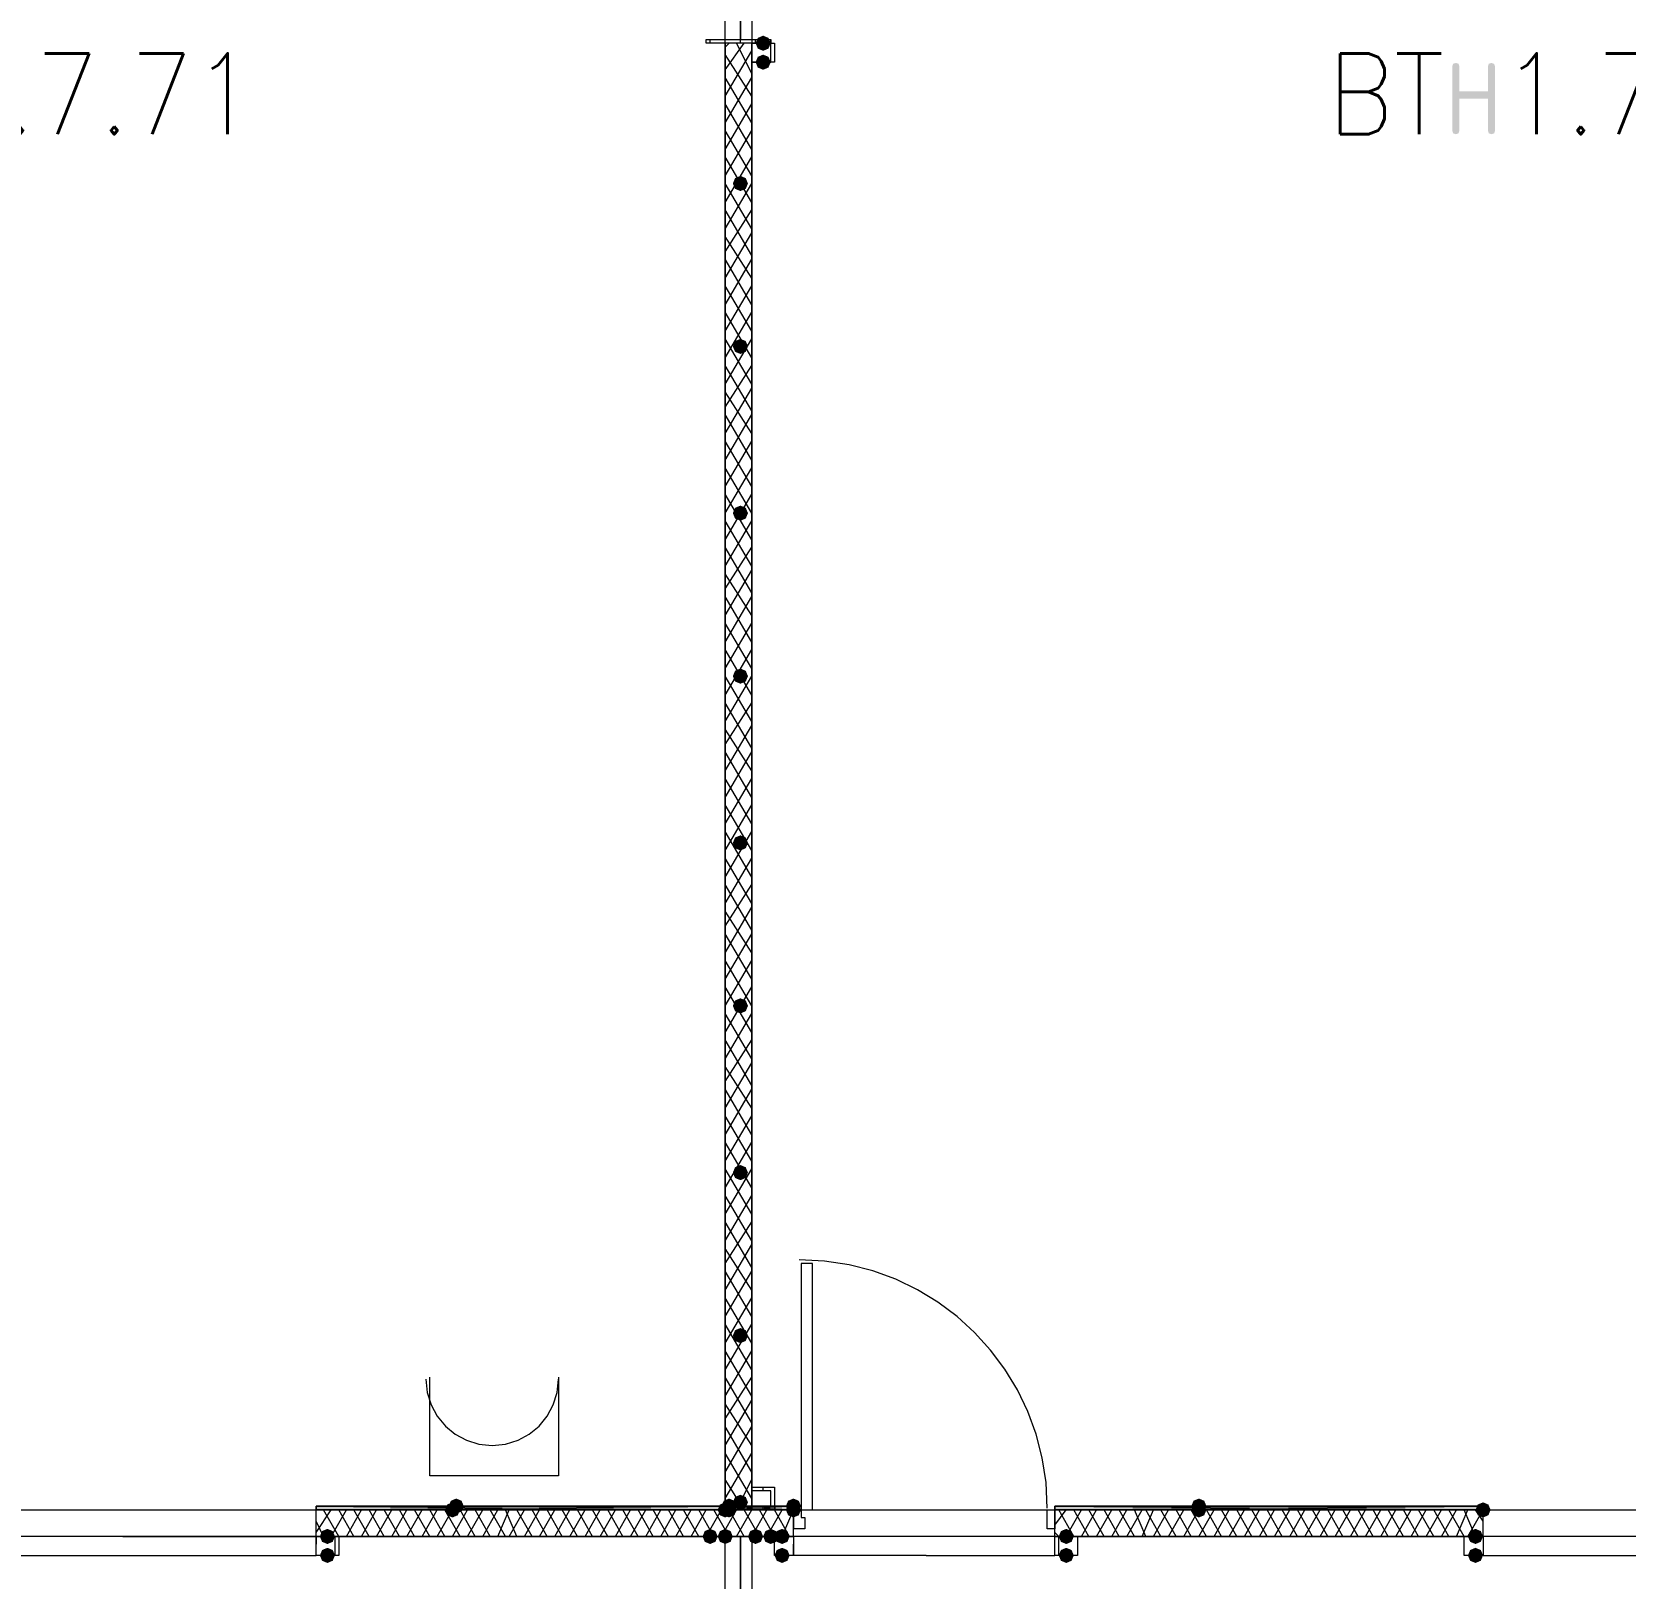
# Model space of a CAD drawing. Header units: millimetres. Extents: x 0 to 420, y 0 to 297.
# Drawn here: x 279.4 to 297.2, y 186.94 to 204.22 of the extents above; entities that cross this region are included whole.
import ezdxf

# ---------------------------------------------------------------- set-up
doc = ezdxf.new("R2010")
doc.units = ezdxf.units.MM
doc.styles.get("Standard").update_dxf_attribs({"font": 'STANDARD'})

msp = doc.modelspace()

# ---------------------------------------------------------------- hatches: boundary and pattern name
for color, points in [(7, [(287.655, 204.089), (287.630129, 204.029204), (287.570333, 204.004333), (287.510538, 204.029204), (287.485667, 204.089), (287.510537, 204.148796), (287.570333, 204.173667), (287.630129, 204.148796)]), (7, [(287.655, 203.877333), (287.630129, 203.817537), (287.570333, 203.792667), (287.510538, 203.817537), (287.485667, 203.877333), (287.510537, 203.937129), (287.570333, 203.962), (287.630129, 203.937129)]), (7, [(295.269708, 203.112687), (295.269708, 203.829267), (295.279699, 203.859032), (295.309946, 203.868954), (295.339712, 203.859032), (295.349634, 203.829267), (295.349634, 203.550352), (295.667685, 203.550352), (295.667685, 203.829267), (295.677607, 203.859032), (295.707373, 203.868954), (295.737414, 203.859032), (295.747611, 203.829267), (295.747611, 203.112687), (295.737414, 203.082921), (295.707373, 203.072999), (295.677607, 203.082921), (295.667685, 203.112687), (295.667685, 203.470977), (295.349634, 203.470977), (295.349634, 203.112687), (295.339712, 203.082921), (295.309946, 203.072999), (295.279699, 203.082921)]), (7, [(287.401, 202.522667), (287.376129, 202.462871), (287.316333, 202.438), (287.256537, 202.462871), (287.231667, 202.522667), (287.256537, 202.582462), (287.316333, 202.607333), (287.376129, 202.582463)]), (7, [(287.401, 200.702333), (287.376129, 200.642537), (287.316333, 200.617667), (287.256537, 200.642537), (287.231667, 200.702333), (287.256537, 200.762129), (287.316333, 200.787), (287.376129, 200.762129)]), (7, [(287.401, 198.839667), (287.376129, 198.779871), (287.316333, 198.755), (287.256537, 198.779871), (287.231667, 198.839667), (287.256537, 198.899462), (287.316333, 198.924333), (287.376129, 198.899463)]), (7, [(287.401, 197.019333), (287.376129, 196.959537), (287.316333, 196.934667), (287.256537, 196.959537), (287.231667, 197.019333), (287.256537, 197.079129), (287.316333, 197.104), (287.376129, 197.079129)]), (7, [(287.401, 195.156667), (287.376129, 195.096871), (287.316333, 195.072), (287.256537, 195.096871), (287.231667, 195.156667), (287.256537, 195.216462), (287.316333, 195.241333), (287.376129, 195.216463)]), (7, [(287.401, 193.336333), (287.376129, 193.276537), (287.316333, 193.251667), (287.256537, 193.276537), (287.231667, 193.336333), (287.256537, 193.396129), (287.316333, 193.421), (287.376129, 193.396129)]), (7, [(287.401, 191.473667), (287.376129, 191.413871), (287.316333, 191.389), (287.256537, 191.413871), (287.231667, 191.473667), (287.256537, 191.533462), (287.316333, 191.558333), (287.376129, 191.533463)]), (7, [(287.401, 189.653333), (287.376129, 189.593537), (287.316333, 189.568667), (287.256537, 189.593537), (287.231667, 189.653333), (287.256537, 189.713129), (287.316333, 189.738), (287.376129, 189.713129)]), (254, [(284.226, 187.748333), (284.201129, 187.688538), (284.141333, 187.663667), (284.081537, 187.688538), (284.056667, 187.748333), (284.081537, 187.808129), (284.141333, 187.833), (284.201129, 187.808129)]), (254, [(287.274, 187.748333), (287.249129, 187.688538), (287.189333, 187.663667), (287.129537, 187.688538), (287.104667, 187.748333), (287.129537, 187.808129), (287.189333, 187.833), (287.249129, 187.808129)]), (254, [(287.274, 187.748333), (287.249129, 187.688538), (287.189333, 187.663667), (287.129537, 187.688538), (287.104667, 187.748333), (287.129537, 187.808129), (287.189333, 187.833), (287.249129, 187.808129)]), (7, [(287.401, 187.790667), (287.376129, 187.730871), (287.316333, 187.706), (287.256537, 187.730871), (287.231667, 187.790667), (287.256537, 187.850462), (287.316333, 187.875333), (287.376129, 187.850463)]), (254, [(287.993667, 187.748333), (287.968796, 187.688538), (287.909, 187.663667), (287.849204, 187.688538), (287.824333, 187.748333), (287.849204, 187.808129), (287.909, 187.833), (287.968796, 187.808129)]), (254, [(292.523333, 187.748333), (292.498462, 187.688538), (292.438667, 187.663667), (292.378871, 187.688538), (292.354, 187.748333), (292.378871, 187.808129), (292.438667, 187.833), (292.498462, 187.808129)]), (254, [(284.183667, 187.706), (284.158796, 187.646204), (284.099, 187.621333), (284.039204, 187.646204), (284.014333, 187.706), (284.039204, 187.765796), (284.099, 187.790667), (284.158796, 187.765796)]), (254, [(287.231667, 187.706), (287.206796, 187.646204), (287.147, 187.621333), (287.087204, 187.646204), (287.062333, 187.706), (287.087204, 187.765796), (287.147, 187.790667), (287.206796, 187.765796)]), (254, [(287.274, 187.706), (287.249129, 187.646204), (287.189333, 187.621333), (287.129537, 187.646204), (287.104667, 187.706), (287.129537, 187.765796), (287.189333, 187.790667), (287.249129, 187.765796)]), (254, [(287.993667, 187.706), (287.968796, 187.646204), (287.909, 187.621333), (287.849204, 187.646204), (287.824333, 187.706), (287.849204, 187.765796), (287.909, 187.790667), (287.968796, 187.765796)]), (254, [(292.523333, 187.706), (292.498462, 187.646204), (292.438667, 187.621333), (292.378871, 187.646204), (292.354, 187.706), (292.378871, 187.765796), (292.438667, 187.790667), (292.498462, 187.765796)]), (254, [(295.698333, 187.706), (295.673463, 187.646204), (295.613667, 187.621333), (295.553871, 187.646204), (295.529, 187.706), (295.553871, 187.765796), (295.613667, 187.790667), (295.673462, 187.765796)]), (7, [(282.786667, 187.409667), (282.761796, 187.349871), (282.702, 187.325), (282.642204, 187.349871), (282.617333, 187.409667), (282.642204, 187.469462), (282.702, 187.494333), (282.761796, 187.469463)]), (7, [(287.062333, 187.409667), (287.037462, 187.349871), (286.977667, 187.325), (286.917871, 187.349871), (286.893, 187.409667), (286.917871, 187.469462), (286.977667, 187.494333), (287.037462, 187.469463)]), (7, [(287.231667, 187.409667), (287.206796, 187.349871), (287.147, 187.325), (287.087204, 187.349871), (287.062333, 187.409667), (287.087204, 187.469462), (287.147, 187.494333), (287.206796, 187.469463)]), (7, [(287.570333, 187.409667), (287.545462, 187.349871), (287.485667, 187.325), (287.425871, 187.349871), (287.401, 187.409667), (287.425871, 187.469462), (287.485667, 187.494333), (287.545462, 187.469463)]), (7, [(287.739667, 187.409667), (287.714796, 187.349871), (287.655, 187.325), (287.595204, 187.349871), (287.570333, 187.409667), (287.595204, 187.469462), (287.655, 187.494333), (287.714796, 187.469463)]), (7, [(287.866667, 187.409667), (287.841796, 187.349871), (287.782, 187.325), (287.722204, 187.349871), (287.697333, 187.409667), (287.722204, 187.469462), (287.782, 187.494333), (287.841796, 187.469463)]), (7, [(291.041667, 187.409667), (291.016796, 187.349871), (290.957, 187.325), (290.897204, 187.349871), (290.872333, 187.409667), (290.897204, 187.469462), (290.957, 187.494333), (291.016796, 187.469463)]), (7, [(295.613667, 187.409667), (295.588796, 187.349871), (295.529, 187.325), (295.469204, 187.349871), (295.444333, 187.409667), (295.469204, 187.469462), (295.529, 187.494333), (295.588796, 187.469463)]), (7, [(282.786667, 187.198), (282.761796, 187.138204), (282.702, 187.113333), (282.642204, 187.138204), (282.617333, 187.198), (282.642204, 187.257796), (282.702, 187.282667), (282.761796, 187.257796)]), (7, [(287.866667, 187.198), (287.841796, 187.138204), (287.782, 187.113333), (287.722204, 187.138204), (287.697333, 187.198), (287.722204, 187.257796), (287.782, 187.282667), (287.841796, 187.257796)]), (7, [(291.041667, 187.198), (291.016796, 187.138204), (290.957, 187.113333), (290.897204, 187.138204), (290.872333, 187.198), (290.897204, 187.257796), (290.957, 187.282667), (291.016796, 187.257796)]), (7, [(295.613667, 187.198), (295.588796, 187.138204), (295.529, 187.113333), (295.469204, 187.138204), (295.444333, 187.198), (295.469204, 187.257796), (295.529, 187.282667), (295.588796, 187.257796)])]:
    msp.add_hatch(color=color).paths.add_polyline_path(points, flags=0)
h = msp.add_hatch(color=7)
h.paths.add_polyline_path([(287.147, 187.748333), (282.575, 187.748333), (287.147, 187.706)], flags=0)
h.paths.add_polyline_path([(282.575, 187.748333), (287.147, 187.706), (282.575, 187.706)], flags=0)
h = msp.add_hatch(color=7)
h.paths.add_polyline_path([(287.909, 187.748333), (287.189333, 187.748333), (287.909, 187.706)], flags=0)
h.paths.add_polyline_path([(287.189333, 187.748333), (287.909, 187.706), (287.189333, 187.706)], flags=0)
h = msp.add_hatch(color=7)
h.paths.add_polyline_path([(295.613667, 187.748333), (290.83, 187.748333), (295.613667, 187.706)], flags=0)
h.paths.add_polyline_path([(290.83, 187.748333), (295.613667, 187.706), (290.83, 187.706)], flags=0)

# ---------------------------------------------------------------- linework, layer by layer
at = {"color": 7, "lineweight": 0}
for points in [[(287.147, 187.706), (287.147, 222.207667), (270.044333, 222.207667), (270.044333, 187.706)], [(287.443333, 187.706), (304.546, 187.706), (304.546, 222.207667), (287.443333, 222.207667)], [(287.655, 204.089), (286.935333, 204.089), (286.935333, 204.131333), (287.316333, 204.131333), (287.316333, 204.766333), (286.935333, 204.766333), (286.935333, 204.808667), (287.655, 204.808667), (287.655, 204.766333), (287.316333, 204.766333), (287.316333, 204.131333), (287.655, 204.131333)], [(287.697333, 203.877333), (287.443333, 203.877333), (287.443333, 204.089), (287.697333, 204.089)], [(287.655, 203.877333), (287.655, 204.089), (287.443333, 204.089), (287.443333, 203.877333)], [(287.993667, 190.457667), (287.993667, 187.706), (288.120667, 187.706), (288.120667, 190.457667)], [(287.697333, 187.706), (287.443333, 187.706), (287.443333, 187.96), (287.697333, 187.96)], [(287.655, 187.748333), (287.655, 187.917667), (287.443333, 187.917667), (287.443333, 187.748333)], [(287.147, 187.748333), (282.575, 187.748333), (287.147, 187.706)], [(282.575, 187.748333), (287.147, 187.706), (282.575, 187.706)], [(282.575, 187.706), (282.575, 187.748333), (287.147, 187.748333), (287.147, 187.706), (282.575, 187.706), (287.147, 187.706), (287.147, 187.748333), (282.575, 187.748333)], [(287.909, 187.748333), (287.189333, 187.748333), (287.909, 187.706)], [(287.189333, 187.748333), (287.909, 187.706), (287.189333, 187.706)], [(287.909, 187.748333), (287.189333, 187.748333), (287.189333, 187.706), (287.909, 187.706)], [(287.909, 187.748333), (287.189333, 187.748333), (287.189333, 187.706), (287.909, 187.706)], [(287.909, 187.494333), (287.909, 187.706), (287.993667, 187.706), (287.993667, 187.621333), (288.036, 187.621333), (288.036, 187.494333)], [(287.909, 187.706), (287.909, 187.494333)], [(290.745333, 187.494333), (290.745333, 187.621333), (290.745333, 187.706), (290.83, 187.706), (290.83, 187.494333)], [(295.613667, 187.748333), (290.83, 187.748333), (295.613667, 187.706)], [(290.83, 187.748333), (295.613667, 187.706), (290.83, 187.706)], [(290.83, 187.706), (290.83, 187.748333), (295.613667, 187.748333), (295.613667, 187.706), (290.83, 187.706), (295.613667, 187.706), (295.613667, 187.748333), (290.83, 187.748333)], [(290.83, 187.706), (290.83, 187.494333)], [(287.147, 187.409667), (270.044333, 187.409667), (270.044333, 176.276), (287.147, 176.276)], [(287.655, 186.69), (286.935333, 186.69), (286.935333, 186.732333), (287.316333, 186.732333), (287.316333, 187.409667), (286.935333, 187.409667), (287.655, 187.409667), (287.316333, 187.409667), (287.316333, 186.732333), (287.655, 186.732333)], [(304.546, 187.409667), (287.443333, 187.409667), (287.443333, 176.276), (304.546, 176.276)], [(291.084, 187.198), (290.872333, 187.198), (290.872333, 187.409667), (291.084, 187.409667), (291.084, 187.198), (290.83, 187.198), (290.83, 187.409667), (291.084, 187.409667)], [(295.402, 187.409667), (295.613667, 187.409667), (295.613667, 187.198), (295.402, 187.198), (295.402, 187.409667), (295.613667, 187.409667), (295.613667, 187.198), (295.402, 187.198)]]:
    msp.add_lwpolyline(points, close=True, dxfattribs=at)
for points in [[(287.316333, 204.089), (287.316333, 204.808667)], [(286.977667, 204.089), (286.977667, 204.131333)], [(287.147, 204.089), (287.147, 204.131333)], [(287.147, 204.046667), (287.189333, 204.089)], [(287.147, 203.792667), (287.358667, 204.089)], [(287.443333, 187.706), (287.443333, 204.089), (287.147, 204.089), (287.147, 187.706)], [(287.147, 203.496333), (287.443333, 204.004333)], [(287.443333, 203.750333), (287.274, 204.089)], [(287.443333, 204.046667), (287.443333, 204.089)], [(287.485667, 204.089), (287.485667, 204.131333)], [(287.655, 204.089), (287.655, 204.131333)], [(287.443333, 203.496333), (287.147, 203.962)], [(287.147, 203.2), (287.443333, 203.708)], [(287.443333, 203.2), (287.147, 203.708)], [(287.147, 202.903667), (287.443333, 203.411667)], [(287.443333, 202.903667), (287.147, 203.411667)], [(287.147, 202.607333), (287.443333, 203.115333)], [(287.443333, 202.607333), (287.147, 203.115333)], [(287.147, 202.311), (287.443333, 202.819)], [(287.443333, 202.311), (287.147, 202.819)], [(287.147, 202.014667), (287.443333, 202.522667)], [(287.443333, 202.014667), (287.147, 202.522667)], [(287.147, 201.760667), (287.443333, 202.226333)], [(287.443333, 201.718333), (287.147, 202.226333)], [(287.147, 201.464333), (287.443333, 201.972333)], [(287.443333, 201.464333), (287.147, 201.93)], [(287.147, 201.168), (287.443333, 201.676)], [(287.443333, 201.168), (287.147, 201.676)], [(287.147, 200.871667), (287.443333, 201.379667)], [(287.443333, 200.871667), (287.147, 201.379667)], [(287.147, 200.575333), (287.443333, 201.083333)], [(287.443333, 200.575333), (287.147, 201.083333)], [(287.147, 200.279), (287.443333, 200.787)], [(287.443333, 200.279), (287.147, 200.787)], [(287.147, 200.025), (287.443333, 200.490667)], [(287.443333, 199.982667), (287.147, 200.490667)], [(287.147, 199.728667), (287.443333, 200.236667)], [(287.443333, 199.728667), (287.147, 200.194333)], [(287.147, 199.432333), (287.443333, 199.940333)], [(287.443333, 199.432333), (287.147, 199.940333)], [(287.147, 199.136), (287.443333, 199.644)], [(287.443333, 199.136), (287.147, 199.644)], [(287.147, 198.839667), (287.443333, 199.347667)], [(287.443333, 198.839667), (287.147, 199.347667)], [(287.147, 198.543333), (287.443333, 199.051333)], [(287.443333, 198.543333), (287.147, 199.051333)], [(287.147, 198.247), (287.443333, 198.755)], [(287.443333, 198.247), (287.147, 198.755)], [(287.147, 197.993), (287.443333, 198.458667)], [(287.443333, 197.950667), (287.147, 198.458667)], [(287.147, 197.696667), (287.443333, 198.204667)], [(287.443333, 197.696667), (287.147, 198.162333)], [(287.147, 197.400333), (287.443333, 197.908333)], [(287.443333, 197.400333), (287.147, 197.908333)], [(287.147, 197.104), (287.443333, 197.612)], [(287.443333, 197.104), (287.147, 197.612)], [(287.147, 196.807667), (287.443333, 197.315667)], [(287.443333, 196.807667), (287.147, 197.315667)], [(287.147, 196.511333), (287.443333, 197.019333)], [(287.443333, 196.511333), (287.147, 197.019333)], [(287.147, 196.257333), (287.443333, 196.723)], [(287.443333, 196.215), (287.147, 196.723)], [(287.147, 195.961), (287.443333, 196.469)], [(287.443333, 195.961), (287.147, 196.426667)], [(287.147, 195.664667), (287.443333, 196.172667)], [(287.443333, 195.664667), (287.147, 196.172667)], [(287.147, 195.368333), (287.443333, 195.876333)], [(287.443333, 195.368333), (287.147, 195.876333)], [(287.147, 195.072), (287.443333, 195.58)], [(287.443333, 195.072), (287.147, 195.58)], [(287.147, 194.775667), (287.443333, 195.283667)], [(287.443333, 194.775667), (287.147, 195.283667)], [(287.147, 194.479333), (287.443333, 194.987333)], [(287.443333, 194.479333), (287.147, 194.987333)], [(287.147, 194.225333), (287.443333, 194.691)], [(287.443333, 194.183), (287.147, 194.691)], [(287.147, 193.929), (287.443333, 194.437)], [(287.443333, 193.929), (287.147, 194.394667)], [(287.147, 193.632667), (287.443333, 194.140667)], [(287.443333, 193.632667), (287.147, 194.140667)], [(287.147, 193.336333), (287.443333, 193.844333)], [(287.443333, 193.336333), (287.147, 193.844333)], [(287.147, 193.04), (287.443333, 193.548)], [(287.443333, 193.04), (287.147, 193.548)], [(287.147, 192.743667), (287.443333, 193.251667)], [(287.443333, 192.743667), (287.147, 193.251667)], [(287.147, 192.489667), (287.443333, 192.955333)], [(287.443333, 192.447333), (287.147, 192.955333)], [(287.147, 192.193333), (287.443333, 192.701333)], [(287.443333, 192.193333), (287.147, 192.659)], [(287.147, 191.897), (287.443333, 192.405)], [(287.443333, 191.897), (287.147, 192.405)], [(287.147, 191.600667), (287.443333, 192.108667)], [(287.443333, 191.600667), (287.147, 192.108667)], [(287.147, 191.304333), (287.443333, 191.812333)], [(287.443333, 191.304333), (287.147, 191.812333)], [(287.147, 191.008), (287.443333, 191.516)], [(287.443333, 191.008), (287.147, 191.516)], [(287.147, 190.711667), (287.443333, 191.219667)], [(287.443333, 190.711667), (287.147, 191.219667)], [(287.147, 190.457667), (287.443333, 190.923333)], [(287.443333, 190.415333), (287.147, 190.923333)], [(287.147, 190.161333), (287.443333, 190.669333)], [(287.443333, 190.161333), (287.147, 190.627)], [(290.745333, 187.727167), (290.731018, 188.010675), (290.689, 188.285994), (290.620674, 188.551728), (290.527432, 188.806485), (290.41067, 189.04887), (290.271781, 189.277491), (290.112158, 189.490952), (289.933195, 189.687861), (289.736286, 189.866824), (289.522824, 190.026448), (289.294204, 190.165337), (289.051818, 190.282099), (288.797061, 190.37534), (288.531327, 190.443666), (288.256009, 190.485684), (287.9725, 190.5)], [(287.147, 189.865), (287.443333, 190.373)], [(287.443333, 189.865), (287.147, 190.373)], [(287.147, 189.568667), (287.443333, 190.076667)], [(287.443333, 189.568667), (287.147, 190.076667)], [(287.147, 189.272333), (287.443333, 189.780333)], [(287.443333, 189.272333), (287.147, 189.780333)], [(287.147, 188.976), (287.443333, 189.484)], [(287.443333, 188.976), (287.147, 189.484)], [(287.147, 188.722), (287.443333, 189.187667)], [(287.443333, 188.679667), (287.147, 189.187667)], [(287.147, 188.425667), (287.443333, 188.933667)], [(287.443333, 188.425667), (287.147, 188.891333)], [(287.147, 188.129333), (287.443333, 188.637333)], [(287.443333, 188.129333), (287.147, 188.637333)], [(287.147, 187.833), (287.443333, 188.341)], [(287.443333, 187.833), (287.147, 188.341)], [(287.358667, 187.706), (287.147, 188.044667)], [(287.274, 187.706), (287.443333, 188.044667)], [(287.570333, 187.917667), (287.570333, 187.96)], [(287.147, 187.706), (282.575, 187.706), (287.147, 187.748333), (282.575, 187.748333)], [(282.575, 187.452), (282.744333, 187.706)], [(282.575, 187.409667), (282.575, 187.706)], [(282.575, 187.409667), (282.575, 187.706)], [(287.147, 187.706), (282.575, 187.706)], [(282.829, 187.409667), (282.659667, 187.706)], [(282.744333, 187.409667), (282.913667, 187.706)], [(282.998333, 187.409667), (282.829, 187.706)], [(282.913667, 187.409667), (283.083, 187.706)], [(283.167667, 187.409667), (282.998333, 187.706)], [(283.083, 187.409667), (283.252333, 187.706)], [(283.337, 187.409667), (283.167667, 187.706)], [(283.252333, 187.409667), (283.421667, 187.706)], [(283.506333, 187.409667), (283.337, 187.706)], [(283.421667, 187.409667), (283.591, 187.706)], [(283.675667, 187.409667), (283.506333, 187.706)], [(283.591, 187.409667), (283.760333, 187.706)], [(283.845, 187.409667), (283.675667, 187.706)], [(283.760333, 187.409667), (283.929667, 187.706)], [(284.014333, 187.409667), (283.845, 187.706)], [(283.929667, 187.409667), (284.099, 187.706)], [(284.183667, 187.409667), (284.014333, 187.706)], [(284.099, 187.409667), (284.268333, 187.706)], [(284.353, 187.409667), (284.183667, 187.706)], [(284.268333, 187.409667), (284.437667, 187.706)], [(284.522333, 187.409667), (284.353, 187.706)], [(284.437667, 187.409667), (284.607, 187.706)], [(284.691667, 187.409667), (284.522333, 187.706)], [(284.607, 187.409667), (284.734, 187.706)], [(284.818667, 187.409667), (284.691667, 187.706)], [(284.734, 187.409667), (284.903333, 187.706)], [(284.988, 187.409667), (284.818667, 187.706)], [(284.903333, 187.409667), (285.072667, 187.706)], [(285.157333, 187.409667), (284.988, 187.706)], [(285.072667, 187.409667), (285.242, 187.706)], [(285.326667, 187.409667), (285.157333, 187.706)], [(285.242, 187.409667), (285.411333, 187.706)], [(285.496, 187.409667), (285.326667, 187.706)], [(285.411333, 187.409667), (285.580667, 187.706)], [(285.665333, 187.409667), (285.496, 187.706)], [(285.580667, 187.409667), (285.75, 187.706)], [(285.834667, 187.409667), (285.665333, 187.706)], [(285.75, 187.409667), (285.919333, 187.706)], [(286.004, 187.409667), (285.834667, 187.706)], [(285.919333, 187.409667), (286.088667, 187.706)], [(286.173333, 187.409667), (286.004, 187.706)], [(286.088667, 187.409667), (286.258, 187.706)], [(286.342667, 187.409667), (286.173333, 187.706)], [(286.258, 187.409667), (286.427333, 187.706)], [(286.512, 187.409667), (286.342667, 187.706)], [(286.427333, 187.409667), (286.596667, 187.706)], [(286.681333, 187.409667), (286.512, 187.706)], [(286.596667, 187.409667), (286.766, 187.706)], [(286.850667, 187.409667), (286.681333, 187.706)], [(286.766, 187.409667), (286.935333, 187.706)], [(287.02, 187.409667), (286.850667, 187.706)], [(286.935333, 187.409667), (287.104667, 187.706)], [(287.189333, 187.409667), (287.02, 187.706)], [(287.104667, 187.409667), (287.274, 187.706)], [(287.189333, 187.706), (287.147, 187.748333)], [(287.909, 187.748333), (287.189333, 187.748333), (287.909, 187.748333), (287.189333, 187.706)], [(287.358667, 187.409667), (287.189333, 187.706)], [(287.274, 187.409667), (287.443333, 187.706)], [(287.528, 187.409667), (287.358667, 187.706)], [(287.443333, 187.706), (287.443333, 187.748333)], [(287.443333, 187.409667), (287.612667, 187.706)], [(287.909, 187.706), (287.443333, 187.706)], [(287.697333, 187.409667), (287.528, 187.706)], [(287.570333, 187.706), (287.570333, 187.748333)], [(287.612667, 187.409667), (287.782, 187.706)], [(287.866667, 187.409667), (287.697333, 187.706)], [(287.782, 187.409667), (287.909, 187.706)], [(287.909, 187.621333), (287.866667, 187.706)], [(287.909, 187.409667), (287.909, 187.494333), (287.909, 187.706)], [(295.613667, 187.706), (290.83, 187.706), (295.613667, 187.748333), (290.83, 187.748333)], [(290.83, 187.536667), (290.957, 187.706)], [(290.83, 187.409667), (290.83, 187.494333), (290.83, 187.706)], [(295.613667, 187.706), (290.83, 187.706)], [(291.041667, 187.409667), (290.872333, 187.706)], [(290.957, 187.409667), (291.126333, 187.706)], [(291.211, 187.409667), (291.041667, 187.706)], [(291.126333, 187.409667), (291.295667, 187.706)], [(291.380333, 187.409667), (291.211, 187.706)], [(291.295667, 187.409667), (291.465, 187.706)], [(291.549667, 187.409667), (291.380333, 187.706)], [(291.465, 187.409667), (291.634333, 187.706)], [(291.719, 187.409667), (291.549667, 187.706)], [(291.634333, 187.409667), (291.803667, 187.706)], [(291.846, 187.409667), (291.719, 187.706)], [(291.803667, 187.409667), (291.930667, 187.706)], [(292.015333, 187.409667), (291.846, 187.706)], [(291.930667, 187.409667), (292.1, 187.706)], [(292.184667, 187.409667), (292.015333, 187.706)], [(292.1, 187.409667), (292.269333, 187.706)], [(292.354, 187.409667), (292.184667, 187.706)], [(292.269333, 187.409667), (292.438667, 187.706)], [(292.523333, 187.409667), (292.354, 187.706)], [(292.438667, 187.409667), (292.608, 187.706)], [(292.692667, 187.409667), (292.523333, 187.706)], [(292.608, 187.409667), (292.777333, 187.706)], [(292.862, 187.409667), (292.692667, 187.706)], [(292.777333, 187.409667), (292.946667, 187.706)], [(293.031333, 187.409667), (292.862, 187.706)], [(292.946667, 187.409667), (293.116, 187.706)], [(293.200667, 187.409667), (293.031333, 187.706)], [(293.116, 187.409667), (293.285333, 187.706)], [(293.37, 187.409667), (293.200667, 187.706)], [(293.285333, 187.409667), (293.454667, 187.706)], [(293.539333, 187.409667), (293.37, 187.706)], [(293.454667, 187.409667), (293.624, 187.706)], [(293.708667, 187.409667), (293.539333, 187.706)], [(293.624, 187.409667), (293.793333, 187.706)], [(293.878, 187.409667), (293.708667, 187.706)], [(293.793333, 187.409667), (293.962667, 187.706)], [(294.047333, 187.409667), (293.878, 187.706)], [(293.962667, 187.409667), (294.132, 187.706)], [(294.216667, 187.409667), (294.047333, 187.706)], [(294.132, 187.409667), (294.301333, 187.706)], [(294.386, 187.409667), (294.216667, 187.706)], [(294.301333, 187.409667), (294.470667, 187.706)], [(294.555333, 187.409667), (294.386, 187.706)], [(294.470667, 187.409667), (294.64, 187.706)], [(294.724667, 187.409667), (294.555333, 187.706)], [(294.64, 187.409667), (294.809333, 187.706)], [(294.894, 187.409667), (294.724667, 187.706)], [(294.809333, 187.409667), (294.978667, 187.706)], [(295.063333, 187.409667), (294.894, 187.706)], [(294.978667, 187.409667), (295.148, 187.706)], [(295.232667, 187.409667), (295.063333, 187.706)], [(295.148, 187.409667), (295.317333, 187.706)], [(295.402, 187.409667), (295.232667, 187.706)], [(295.317333, 187.409667), (295.444333, 187.706)], [(295.529, 187.409667), (295.402, 187.706)], [(295.444333, 187.409667), (295.613667, 187.706)], [(295.613667, 187.579), (295.529, 187.706)], [(295.613667, 187.409667), (295.613667, 187.706)], [(295.613667, 187.409667), (295.613667, 187.706)], [(282.659667, 187.409667), (282.575, 187.579)], [(287.909, 187.409667), (287.909, 187.494333)], [(290.83, 187.409667), (290.83, 187.494333)], [(290.872333, 187.409667), (290.83, 187.452)], [(280.416, 187.409667), (278.214667, 187.409667), (278.214667, 187.325)], [(278.214667, 187.325), (278.214667, 187.198), (280.416, 187.198)], [(280.416, 187.409667), (282.575, 187.409667), (282.786667, 187.409667), (282.786667, 187.198), (282.575, 187.198), (282.575, 187.409667), (282.829, 187.409667), (282.829, 187.198), (282.575, 187.198), (282.575, 187.409667), (282.575, 187.325)], [(280.416, 187.198), (282.575, 187.198), (282.575, 187.325)], [(282.575, 187.409667), (287.909, 187.409667)], [(287.316333, 186.69), (287.316333, 187.409667)], [(289.390667, 187.198), (287.909, 187.198), (287.697333, 187.198), (287.697333, 187.409667), (287.909, 187.409667), (287.909, 187.198), (287.697333, 187.198), (287.697333, 187.409667), (287.909, 187.409667), (287.909, 187.198), (287.909, 187.325)], [(289.390667, 187.409667), (287.909, 187.409667), (287.909, 187.325)], [(290.83, 187.325), (290.83, 187.409667), (289.390667, 187.409667)], [(289.390667, 187.198), (290.83, 187.198), (290.83, 187.325)], [(290.83, 187.409667), (295.613667, 187.409667)], [(297.815, 187.409667), (295.613667, 187.409667), (295.613667, 187.325)], [(295.613667, 187.325), (295.613667, 187.198), (297.815, 187.198)]]:
    msp.add_lwpolyline(points, dxfattribs=at)
at = {"color": 6, "lineweight": 0}
for points in [[(283.802667, 189.166288), (283.817758, 189.017018), (283.86095, 188.877991), (283.929267, 188.752185), (284.019731, 188.642577), (284.129363, 188.552145), (284.255188, 188.483864), (284.394226, 188.440712), (284.5435, 188.425667), (284.692774, 188.440712), (284.831812, 188.483864), (284.957637, 188.552145), (285.067269, 188.642577), (285.157733, 188.752185), (285.22605, 188.877991), (285.269242, 189.017018), (285.284333, 189.166288)], [(285.284333, 189.187667), (285.284333, 188.087), (283.845, 188.087), (283.845, 189.187667)]]:
    msp.add_lwpolyline(points, dxfattribs=at)

# ---------------------------------------------------------------- texts
at = {"color": 7, "char_height": 0.90157, "attachment_point": 1}
for s, insert, width in [('1.7.71', (278.384007, 203.974567), 2.70471), ('BT', (293.878014, 203.974567), 1.30226778), ('1.7.72', (295.82532, 203.974567), 2.90505889)]:
    msp.add_mtext(s, dxfattribs=dict(at, insert=insert, width=width))

doc.saveas('drawing.dxf')
